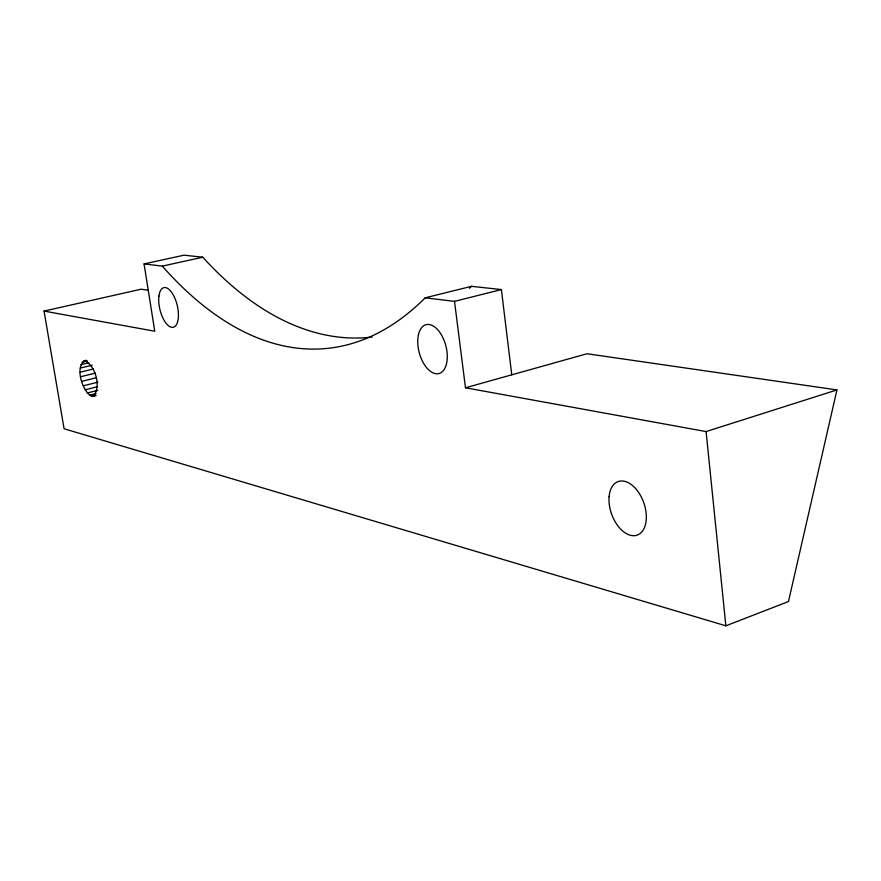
<?xml version="1.0" encoding="UTF-8"?>
<svg xmlns="http://www.w3.org/2000/svg" width="881" height="881" viewBox="0 0 881 881"><rect width="100%" height="100%" fill="white"/><g stroke="black" fill="none" stroke-linecap="round" stroke-linejoin="round"><path stroke-width="1.32" d="M96.117 395.635L92.175 396.505C82.274 392.309 73.552 364.602 86.316 360.197M44.05 311.081L154.759 331.234L144.055 263.915L162.324 266.117A577.914 279.156 84.4 0 0 425.193 297.822L454.508 301.357L465.476 387.783L587.021 353.744L836.95 389.92L788.462 601.547L725.867 625.818L64.093 428.761L44.05 311.081L141.114 289.199L147.898 290.179M93.463 396.307C101.282 386.396 95.798 366.595 84.917 360.604L83.651 360.847M465.476 387.783L706.088 431.569L836.95 389.92M87.219 393.014L97.813 390.349M454.508 301.357L501.388 289.563L511.773 374.821M89.399 395.272L96.029 393.598M91.503 396.263L95.489 395.25M85.138 389.787L97.053 386.803M81.801 381.352L96.359 377.74M425.193 297.822L471.511 286.325L501.388 289.563M83.299 385.812L97.846 382.189M80.777 376.705L95.335 373.115M80.27 372.178L93.518 368.93M82.065 362.212L87.395 360.924M80.931 364.679L88.904 362.741M80.325 368.071L92.263 365.163M162.324 266.117L202.784 257.208A569.567 285.642 84.9 0 0 372.178 337.082M144.055 263.915L184.052 255.182L202.784 257.208M706.088 431.569L725.867 625.818M471.511 286.325A569.567 285.642 84.9 0 1 469.463 288.285M609.09 496.752A28.412 17.069 70.4 0 0 635.124 535.604A28.412 17.069 70.4 0 0 638.769 492.655A28.412 17.069 70.4 0 0 609.09 496.752M158.932 296.104A20.373 8.887 76.6 0 0 171.619 327.314A20.373 8.887 76.6 0 0 175.176 298.956A20.373 8.887 76.6 0 0 158.932 296.104M418.475 334.637A25.274 13.744 75.2 0 0 435.555 373.665A25.274 13.744 75.2 0 0 443.517 339.031A25.274 13.744 75.2 0 0 418.475 334.637"/></g></svg>
